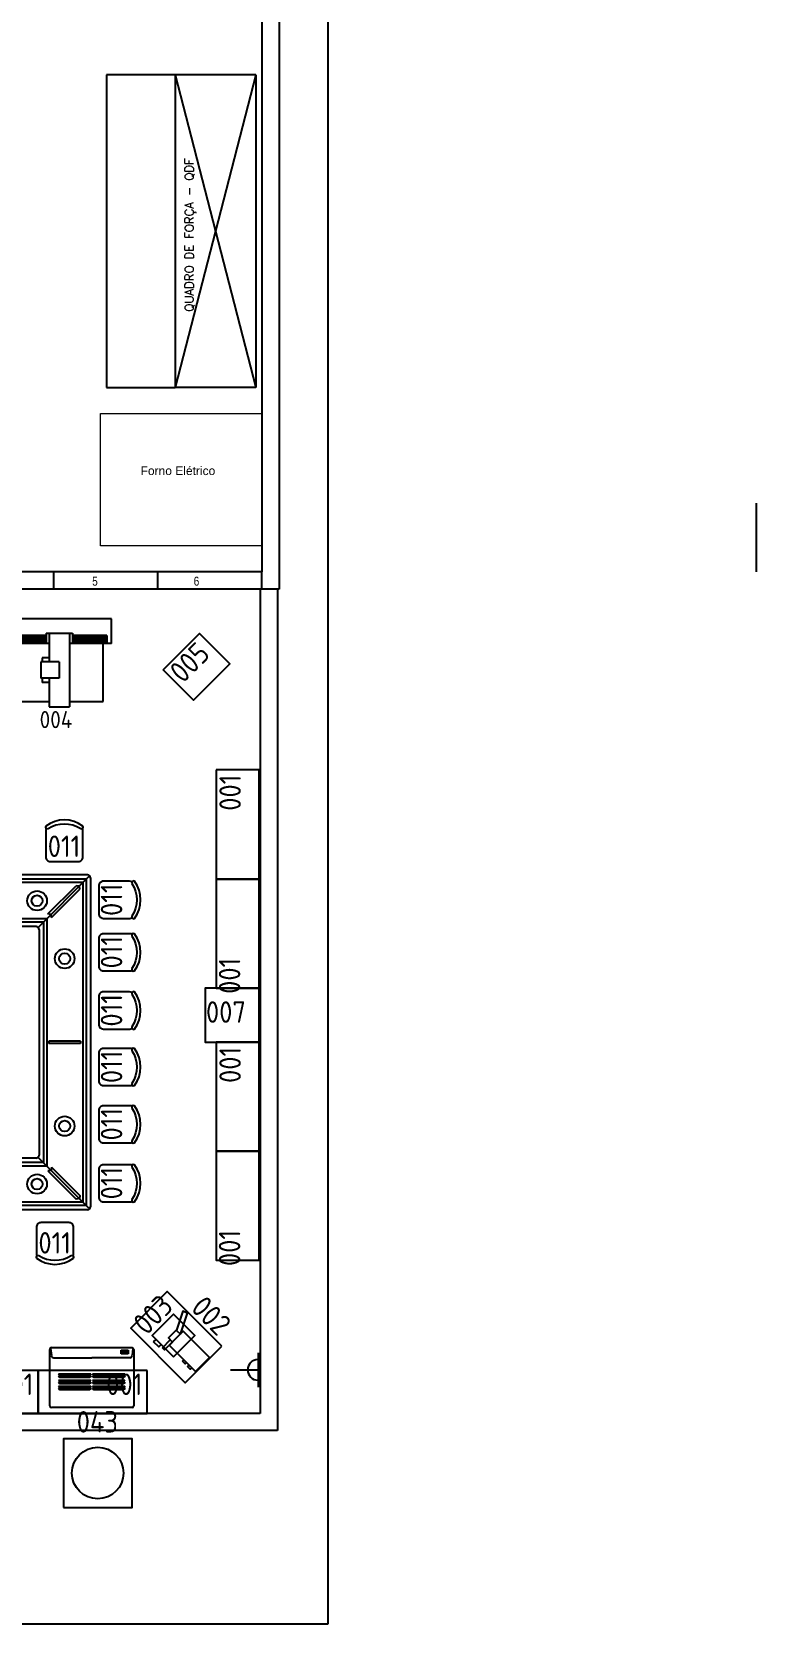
# Model space of a CAD drawing. Header units: millimetres. Extents: x 18768 to 1484868, y -11027 to 520152.
# Drawn here: x 107219 to 115655, y 482623 to 501167 of the extents above; entities that cross this region are included whole.
import ezdxf
from ezdxf.enums import TextEntityAlignment as Align

# ---------------------------------------------------------------- set-up
doc = ezdxf.new("R2010")
doc.units = ezdxf.units.MM
for name, pattern in [('CONTINU', [0]), ('HIDDEN', [0.375, 0.25, -0.125]), ('HIDDEN2', [4.7625, 3.175, -1.5875])]:
    doc.linetypes.add(name, pattern=pattern)
for name, color, linetype in [('025', 3, 'Continuous'), ('4-MOBILIA', 4, 'Continuous'), ('8-TEXTO-DETALHES', 6, 'Continuous'), ('L025-CONTORNO', 7, 'Continuous'), ('L025-TEXTO', 7, 'Continuous'), ('L035-ARRANJO-ADQUIRIR', 102, 'Continuous'), ('L035-ARRANJO-EXISTENTE', 180, 'Continuous'), ('L035-ARRANJO-REMANEJADO', 200, 'Continuous'), ('L035-TEXTO', 40, 'Continuous'), ('L1-ARRANJO', 5, 'Continuous'), ('PAREDES', 7, 'Continuous')]:
    doc.layers.add(name, color=color, linetype=linetype)
doc.layers.add('L035-DEMOLIÇÃO', color=40, linetype='Continuous', plot=False)
doc.styles.add('ISO-CP--18', font='isocp.shx', dxfattribs={"width": 0.75, "height": 180})
doc.styles.add('ISO-CP--25', font='isocp.shx', dxfattribs={"height": 250})
doc.styles.add('ROMANS', font='romans', dxfattribs={"width": 0.8, "height": 300})
doc.styles.get("Standard").update_dxf_attribs({"font": 'arial.ttf'})

# ---------------------------------------------------------------- blocks, each defined once
blk = doc.blocks.new('BL_SENAI_id9320260060')
at = {"layer": '025', "color": 0}
blk.add_lwpolyline([(-1269, -8), (1, -8), (1, 492), (-1269, 492)], close=True, dxfattribs=at)
at = {"layer": 'L025-TEXTO', "style": 'ISO-CP--18'}
blk.add_attdef('rmp_mt_codmaterial', (15, 15), '', height=40, dxfattribs=at)
at = {"layer": 'L025-TEXTO', "style": 'ISO-CP--18', "flags": 1}
for tag in ['rmp_mt_nomeunid', 'rmp_mt_potencia', 'rmp_mt_cod']:
    blk.add_attdef(tag, (15, 15), '', height=40, dxfattribs=at)
blk = doc.blocks.new('BL_SENAI_id9320211370')
at = {"layer": 'L035-ARRANJO-ADQUIRIR', "color": 0}
for points in [[(-190, 260, -0.290756), (190, 260, 0.829608), (216, 288, 0.333333), (-216, 288, 0.829608), (-190, 260)], [(-210, 259, 0.129448), (-217, 233), (-217, -72, 0.414214), (-163, -126), (162, -126, 0.414214), (216, -72), (216, 234, 0.120944), (210, 259)]]:
    blk.add_lwpolyline(points, format="xyb", dxfattribs=at)
at = {"layer": 'L025-TEXTO', "style": 'ISO-CP--25'}
blk.add_attdef('rmp_mt_codmaterial', (15, 15), '', height=40, dxfattribs=at)
at = {"layer": 'L025-TEXTO', "style": 'ISO-CP--25', "flags": 1}
for tag in ['rmp_mt_nomeunid', 'rmp_mt_potencia', 'rmp_mt_cod']:
    blk.add_attdef(tag, (15, 15), '', height=40, dxfattribs=at)
blk = doc.blocks.new('BL_SENAI_id9350512310')
at = {"layer": 'L035-ARRANJO-ADQUIRIR', "color": 0, "ltscale": 0.05}
for points in [[(146, 496), (-17, 660), (-325, 354), (-162, 190)], [(-26, 240), (-274, 489), (-524, 241), (-275, -8)], [(25, 343), (9, 359), (40, 390), (56, 374)], [(86, 403), (69, 419), (100, 450), (117, 434)], [(-134, 110), (-226, 202), (-199, 228), (-108, 136)], [(-204, 8), (-231, 36), (-171, 96), (-143, 68)]]:
    blk.add_lwpolyline(points, close=True, dxfattribs=at)
for points in [[(-291, 320), (-537, 405), (-557, 349), (-338, 273)], [(-199, 228), (-248, 180), (-339, 272), (-291, 320)]]:
    blk.add_lwpolyline(points, dxfattribs=at)
at = {"layer": 'L025-TEXTO', "style": 'ISO-CP--18'}
blk.add_attdef('rmp_mt_codmaterial', (15, 15), '', height=40, dxfattribs=at)
at = {"layer": 'L025-TEXTO', "style": 'ISO-CP--18', "flags": 1}
for tag in ['rmp_mt_nomeunid', 'rmp_mt_potencia', 'rmp_mt_cod']:
    blk.add_attdef(tag, (15, 15), '', height=40, dxfattribs=at)
blk = doc.blocks.new('BL_SENAI_id9320230780')
at = {"layer": 'L025-TEXTO', "color": 0}
blk.add_lwpolyline([(-342, 28), (295, 665), (-130, 1089), (-766, 453)], close=True, dxfattribs=at)
at = {"layer": 'L025-TEXTO', "style": 'ISO-CP--18'}
blk.add_attdef('rmp_mt_codmaterial', (15, 15), '', height=40, dxfattribs=at)
at = {"layer": 'L025-TEXTO', "style": 'ISO-CP--18', "flags": 1}
for tag in ['rmp_mt_nomeunid', 'rmp_mt_potencia', 'rmp_mt_cod']:
    blk.add_attdef(tag, (15, 15), '', height=40, dxfattribs=at)
blk = doc.blocks.new('BL_SENAI_id9320222280')
at = {"layer": 'L035-ARRANJO-ADQUIRIR', "color": 0, "linetype": 'ByBlock', "lineweight": -2}
for p, q in [((-40, 2740), (-40, 3260)), ((3276, 3300), (0, 3300)), ((2699, 2689), (3299, 3288)), ((3310, 3265), (3310, -565)), ((2676, 2700), (0, 2700)), ((2710, 2665), (2710, 35)), ((2699, 11), (3299, -588)), ((-40, -40), (-40, -560)), ((2676, 0), (0, 0)), ((3276, -600), (0, -600))]:
    blk.add_line(p, q, dxfattribs=at)
at = {"layer": 'L035-ARRANJO-ADQUIRIR', "color": 0, "linetype": 'ByBlock', "lineweight": -2, "ltscale": 2}
for p, q in [((3261, 3250), (10, 3250)), ((10, 2750), (10, 3250)), ((40, 3185), (10, 3185)), ((3221, 3210), (30, 3210)), ((40, 2815), (40, 3185)), ((1038, 3185), (1038, 2815)), ((1068, 3185), (1038, 3185)), ((1068, 3185), (1068, 2815)), ((2129, 3185), (2129, 2815)), ((2159, 3185), (2129, 3185)), ((2159, 3185), (2159, 2815)), ((2811, 2846), (3142, 3175)), ((3179, 3170), (3142, 3175)), ((3184, 3133), (3179, 3170)), ((3220, 3209), (3220, -509)), ((3260, 3249), (3260, -549)), ((2854, 2804), (3184, 3133)), ((40, 2815), (10, 2815)), ((2800, 2790), (30, 2790)), ((1068, 2815), (1038, 2815)), ((2159, 2815), (2129, 2815)), ((2800, 2790), (2800, -90)), ((2849, 2841), (2811, 2846)), ((2854, 2804), (2849, 2841)), ((2760, 2750), (10, 2750)), ((2760, 2750), (2760, -50)), ((3193, 1365), (2823, 1365)), ((2823, 1365), (2823, 1335)), ((3193, 1335), (2823, 1335)), ((3193, 1365), (3193, 1335)), ((2760, -50), (10, -50)), ((10, -50), (10, -550)), ((40, -115), (10, -115)), ((2800, -90), (30, -90)), ((40, -115), (40, -485)), ((1038, -485), (1038, -115)), ((1068, -115), (1038, -115)), ((1068, -485), (1068, -115)), ((2129, -485), (2129, -115)), ((2159, -115), (2129, -115)), ((2159, -485), (2159, -115)), ((2849, -141), (2811, -146)), ((2811, -146), (3142, -475)), ((2854, -104), (2849, -141)), ((2854, -104), (3184, -433)), ((40, -485), (10, -485)), ((3261, -550), (10, -550)), ((3221, -510), (30, -510)), ((1068, -485), (1038, -485)), ((2159, -485), (2129, -485)), ((3179, -470), (3142, -475)), ((3184, -433), (3179, -470))]:
    blk.add_line(p, q, dxfattribs=at)
for centre, radius in [((505, 3000), 114), ((505, 3000), 63.5), ((1596, 3000), 114), ((1596, 3000), 63.5), ((2687, 3000), 114), ((2687, 3000), 63.5), ((3008, 2325), 114), ((3008, 2325), 63.5), ((3008, 375), 114), ((3008, 375), 63.5), ((505, -300), 114), ((505, -300), 63.5), ((1596, -300), 114), ((1596, -300), 63.5), ((2687, -300), 114), ((2687, -300), 63.5)]:
    blk.add_circle(centre, radius, dxfattribs=at)
at = {"layer": 'L035-ARRANJO-ADQUIRIR', "color": 0, "linetype": 'ByBlock', "lineweight": -2}
for centre, start, end in [((0, 3260), 90, 180), ((3270, 3260), 7, 82.0566), ((0, 2740), 180, 270), ((2670, 2660), 7, 82), ((0, -40), 90, 180), ((2670, 40), 278, 353), ((0, -560), 180, 270), ((3270, -560), 277.9434, 353)]:
    blk.add_arc(centre, 40, start, end, dxfattribs=at)
at = {"layer": 'L035-ARRANJO-ADQUIRIR', "color": 0, "linetype": 'ByBlock', "lineweight": -2, "ltscale": 2}
for centre, start, end in [((30, 3190), 90, 180), ((30, 2810), 180, 270), ((30, -110), 90, 180), ((30, -490), 180, 270)]:
    blk.add_arc(centre, 20, start, end, dxfattribs=at)
at = {"layer": 'L025-TEXTO', "linetype": 'ByBlock', "lineweight": -2, "style": 'ISO-CP--25'}
blk.add_attdef('rmp_mt_codmaterial', (15, 15), '', height=40, dxfattribs=at)
at = {"layer": 'L025-TEXTO', "linetype": 'ByBlock', "lineweight": -2, "style": 'ISO-CP--25', "flags": 1}
for tag in ['rmp_mt_nomeunid', 'rmp_mt_potencia', 'rmp_mt_cod']:
    blk.add_attdef(tag, (15, 15), '', height=40, dxfattribs=at)
blk = doc.blocks.new('BL_SENAI_id9315160120')
at = {"color": 0}
for p, q in [((93, 569), (105, 588)), ((469, 569), (93, 569)), ((93, 544), (105, 564)), ((105, 588), (457, 588)), ((105, 564), (457, 564)), ((469, 569), (457, 588)), ((469, 544), (457, 564)), ((489, 569), (501, 588)), ((865, 569), (489, 569)), ((489, 544), (501, 564)), ((501, 588), (853, 588)), ((501, 564), (853, 564)), ((865, 569), (853, 588)), ((865, 544), (853, 564)), ((469, 544), (93, 544)), ((93, 498), (105, 518)), ((469, 498), (93, 498)), ((93, 474), (105, 493)), ((469, 474), (93, 474)), ((93, 426), (105, 445)), ((469, 426), (93, 426)), ((93, 401), (105, 420)), ((469, 401), (93, 401)), ((105, 518), (457, 518)), ((105, 493), (457, 493)), ((105, 445), (457, 445)), ((105, 420), (457, 420)), ((469, 498), (457, 518)), ((469, 474), (457, 493)), ((469, 426), (457, 445)), ((469, 401), (457, 420)), ((865, 544), (489, 544)), ((489, 498), (501, 518)), ((865, 498), (489, 498)), ((489, 474), (501, 493)), ((865, 474), (489, 474)), ((489, 426), (501, 445)), ((865, 426), (489, 426)), ((489, 401), (501, 420)), ((865, 401), (489, 401)), ((501, 518), (853, 518)), ((501, 493), (853, 493)), ((501, 445), (853, 445)), ((501, 420), (853, 420)), ((865, 498), (853, 518)), ((865, 474), (853, 493)), ((865, 426), (853, 445)), ((865, 401), (853, 420)), ((0, 106), (8, 190)), ((37, 215), (479, 215)), ((921, 215), (479, 215)), ((958, 106), (950, 190)), ((56, 126), (56, 170)), ((56, 170), (136, 170)), ((136, 126), (56, 126)), ((136, 170), (136, 126))]:
    blk.add_line(p, q, dxfattribs=at)
for centre, radius in [((78, 148), 17.7), ((78, 148), 5.72), ((115, 148), 15.8), ((115, 148), 3.81)]:
    blk.add_circle(centre, radius, dxfattribs=at)
for centre, start, end in [((37, 185), 90, 169.0323), ((921, 185), 10.9677, 90)]:
    blk.add_arc(centre, 30, start, end, dxfattribs=at)
at = {"layer": 'L025-CONTORNO', "color": 0}
for p, q in [((-10, 117), (-10, 775)), ((10, 795), (948, 795)), ((968, 775), (968, 117)), ((948, 97), (10, 97))]:
    blk.add_line(p, q, dxfattribs=at)
for centre, start, end in [((10, 775), 90, 180), ((948, 775), 0, 90), ((10, 117), 180, 270), ((948, 117), 270, 0)]:
    blk.add_arc(centre, 20, start, end, dxfattribs=at)
at = {"layer": 'L025-TEXTO', "linetype": 'HIDDEN2', "style": 'ISO-CP--25'}
blk.add_attdef('rmp_mt_codmaterial', (15, 15), '', height=40, dxfattribs=at)
at = {"layer": 'L025-TEXTO', "linetype": 'HIDDEN2', "style": 'ISO-CP--25', "flags": 1}
for tag in ['rmp_mt_nomeunid', 'rmp_mt_potencia', 'rmp_mt_cod']:
    blk.add_attdef(tag, (15, 15), '', height=40, dxfattribs=at)
blk = doc.blocks.new('BL_SENAI_id9350510590')
at = {"layer": 'L035-ARRANJO-REMANEJADO', "color": 0, "linetype": 'CONTINU', "ltscale": 2}
for p, q in [((-257, 653), (-257, -107)), ((-77, 653), (-257, 653)), ((-137, 618), (-77, 618)), ((-137, 618), (-137, 368)), ((-137, 613), (-77, 613)), ((-137, 608), (-77, 608)), ((-137, 603), (-77, 603)), ((-137, 598), (-77, 598)), ((-137, 593), (-77, 593)), ((-137, 588), (-77, 588)), ((-137, 583), (-77, 583)), ((-77, 653), (-77, 348)), ((343, 593), (-77, 593)), ((343, 348), (343, 593)), ((-137, 578), (-77, 578)), ((-137, 573), (-77, 573)), ((-137, 568), (-77, 568)), ((-137, 563), (-77, 563)), ((-137, 558), (-77, 558)), ((-137, 553), (-77, 553)), ((-137, 548), (-77, 548)), ((-137, 543), (-77, 543)), ((-137, 538), (-77, 538)), ((-137, 533), (-77, 533)), ((-137, 528), (-77, 528)), ((-137, 523), (-77, 523)), ((-137, 518), (-77, 518)), ((-137, 513), (-77, 513)), ((-137, 508), (-77, 508)), ((-137, 503), (-77, 503)), ((-137, 498), (-77, 498)), ((-137, 493), (-77, 493)), ((-137, 488), (-77, 488)), ((-137, 483), (-77, 483)), ((-137, 478), (-77, 478)), ((-137, 473), (-77, 473)), ((-137, 468), (-77, 468)), ((-153, 368), (-77, 368)), ((-153, 178), (-153, 368)), ((-137, 463), (-77, 463)), ((-137, 458), (-77, 458)), ((-137, 453), (-77, 453)), ((-137, 448), (-77, 448)), ((-137, 443), (-77, 443)), ((-137, 438), (-77, 438)), ((-137, 433), (-77, 433)), ((-137, 428), (-77, 428)), ((-137, 423), (-77, 423)), ((-137, 418), (-77, 418)), ((-137, 413), (-77, 413)), ((-137, 408), (-77, 408)), ((-137, 403), (-77, 403)), ((-137, 398), (-77, 398)), ((-137, 393), (-77, 393)), ((-137, 388), (-77, 388)), ((-137, 383), (-77, 383)), ((-137, 378), (-77, 378)), ((-137, 373), (-77, 373)), ((-153, 348), (383, 348)), ((55, 273), (55, 138)), ((55, 273), (175, 273)), ((175, 273), (175, 138)), ((383, 198), (383, 348)), ((-153, 198), (55, 198)), ((-153, 178), (-77, 178)), ((-137, 178), (-137, -72)), ((-137, 178), (-77, 178)), ((-137, 173), (-77, 173)), ((-137, 168), (-77, 168)), ((-137, 163), (-77, 163)), ((-137, 158), (-77, 158)), ((-137, 153), (-77, 153)), ((-137, 148), (-77, 148)), ((-137, 143), (-77, 143)), ((-137, 138), (-77, 138)), ((-137, 133), (-77, 133)), ((-137, 128), (-77, 128)), ((-137, 123), (-77, 123)), ((-137, 118), (-77, 118)), ((-77, 198), (-77, -107)), ((25, 198), (25, 148)), ((25, 148), (55, 148)), ((55, 138), (175, 138)), ((175, 198), (383, 198)), ((175, 148), (205, 148)), ((205, 198), (205, 148)), ((343, -47), (343, 198)), ((-137, 113), (-77, 113)), ((-137, 108), (-77, 108)), ((-137, 103), (-77, 103)), ((-137, 98), (-77, 98)), ((-137, 93), (-77, 93)), ((-137, 88), (-77, 88)), ((-137, 83), (-77, 83)), ((-137, 78), (-77, 78)), ((-137, 73), (-77, 73)), ((-137, 68), (-77, 68)), ((-137, 63), (-77, 63)), ((-137, 58), (-77, 58)), ((-137, 53), (-77, 53)), ((-137, 48), (-77, 48)), ((-137, 43), (-77, 43)), ((-137, 38), (-77, 38)), ((-137, 33), (-77, 33)), ((-137, 28), (-77, 28)), ((-137, 23), (-77, 23)), ((-137, 18), (-77, 18)), ((-137, 13), (-77, 13)), ((-137, 8), (-77, 8)), ((-137, 3), (-77, 3)), ((-257, -107), (-77, -107)), ((-137, -2), (-77, -2)), ((-137, -7), (-77, -7)), ((-137, -12), (-77, -12)), ((-137, -17), (-77, -17)), ((-137, -22), (-77, -22)), ((-137, -27), (-77, -27)), ((-137, -32), (-77, -32)), ((-137, -37), (-77, -37)), ((-137, -42), (-77, -42)), ((-137, -47), (-77, -47)), ((-137, -52), (-77, -52)), ((-137, -57), (-77, -57)), ((-137, -62), (-77, -62)), ((-137, -67), (-77, -67)), ((-137, -72), (-77, -72)), ((-77, -47), (343, -47))]:
    blk.add_line(p, q, dxfattribs=at)
at = {"layer": 'L025-TEXTO', "linetype": 'HIDDEN', "ltscale": 2, "style": 'ISO-CP--18'}
blk.add_attdef('rmp_mt_codmaterial', (15, 15), '', height=40, dxfattribs=at)
at = {"layer": 'L025-TEXTO', "linetype": 'HIDDEN', "ltscale": 2, "style": 'ISO-CP--18', "flags": 1}
for tag in ['rmp_mt_nomeunid', 'rmp_mt_potencia', 'rmp_mt_cod']:
    blk.add_attdef(tag, (15, 15), '', height=40, dxfattribs=at)
blk = doc.blocks.new('BL_SENAI_id9350512320')
at = {"layer": 'L1-ARRANJO', "color": 0}
blk.add_lwpolyline([(-192, 85), (-792, 85), (-792, 585), (-192, 585)], close=True, dxfattribs=at)
at = {"layer": 'L025-TEXTO', "style": 'ISO-CP--18'}
blk.add_attdef('rmp_mt_codmaterial', (15, 15), '', height=40, dxfattribs=at)
at = {"layer": 'L025-TEXTO', "style": 'ISO-CP--18', "flags": 1}
for tag in ['rmp_mt_nomeunid', 'rmp_mt_potencia', 'rmp_mt_cod']:
    blk.add_attdef(tag, (15, 15), '', height=40, dxfattribs=at)
blk = doc.blocks.new('BL_SENAI_id9350590340')
at = {"layer": 'L025-CONTORNO', "color": 0}
blk.add_lwpolyline([(-799, 64), (-169, 64), (-169, 694), (-799, 694)], close=True, dxfattribs=at)
at = {"layer": 'L025-TEXTO', "style": 'ISO-CP--25'}
blk.add_attdef('rmp_mt_codmaterial', (15, 15), '', height=40, dxfattribs=at)
at = {"layer": 'L025-TEXTO', "style": 'ISO-CP--25', "flags": 1}
for tag in ['rmp_mt_nomeunid', 'rmp_mt_potencia', 'rmp_mt_cod']:
    blk.add_attdef(tag, (15, 15), '', height=40, dxfattribs=at)

msp = doc.modelspace()

# ---------------------------------------------------------------- linework, layer by layer
for p, q in [((108889.615, 500666.845), (108089.615, 500666.845)), ((108089.615, 500666.845), (108089.615, 497026.845)), ((108089.615, 497026.845), (108889.615, 497026.845))]:
    msp.add_line(p, q)
at = {"color": 1}
for p, q in [((107475.615, 494677.757), (107475.615, 494877.757)), ((108687.615, 494677.757), (108687.615, 494877.757)), ((109899.615, 494677.757), (109899.615, 494877.757))]:
    msp.add_line(p, q, dxfattribs=at)
at = {"linetype": 'ByBlock', "lineweight": 15}
msp.add_lwpolyline([(108019.615, 495183.158), (108019.615, 496723.158), (109899.615, 496723.158), (109899.615, 495183.158), (108019.615, 495183.158)], dxfattribs=at)
at = {"layer": '4-MOBILIA'}
msp.add_line((109879.615, 492802.948), (109879.615, 492042.948), dxfattribs=at)
at = {"layer": 'L025-CONTORNO'}
for p, q in [((109829.615, 500666.845), (108889.615, 500666.845)), ((108889.615, 500666.845), (109829.615, 497026.845)), ((109829.615, 500666.845), (108889.615, 497026.845))]:
    msp.add_line(p, q, dxfattribs=at)
at = {"layer": 'L035-ARRANJO-ADQUIRIR', "color": 100}
for p, q in [((109853.251, 485784.59), (109853.251, 485384.59)), ((109853.251, 485784.59), (109853.251, 485384.59)), ((109533.251, 485584.59), (109853.251, 485584.59))]:
    msp.add_line(p, q, dxfattribs=at)
at = {"layer": 'L035-ARRANJO-ADQUIRIR'}
msp.add_lwpolyline([(107586.409, 483982.806), (108386.409, 483982.806), (108386.409, 484782.806), (107586.409, 484782.806)], close=True, dxfattribs=at)
msp.add_circle((107986.409, 484382.806), 300, dxfattribs=at)
at = {"layer": 'L035-ARRANJO-ADQUIRIR', "color": 100}
msp.add_arc((109853.251, 485584.59), 120, 90, 270, dxfattribs=at)
at = {"layer": 'L035-DEMOLIÇÃO', "linetype": 'ByBlock', "lineweight": -2}
msp.add_lwpolyline([(110666.616, 482623.169), (18768.335, 482623.169), (18768.335, 520151.762), (110666.616, 520151.762)], close=True, dxfattribs=at)
at = {"layer": 'PAREDES'}
for p, q in [((109899.615, 512557.757), (109899.615, 494877.757)), ((110099.615, 512557.757), (110099.615, 494677.757)), ((108889.615, 500666.845), (108889.615, 497026.845)), ((109829.615, 500666.845), (109829.615, 497026.845)), ((109829.615, 500596.845), (109829.615, 497026.845)), ((109829.615, 500596.845), (109829.615, 497026.845)), ((109829.615, 500596.845), (109829.615, 497026.845)), ((109739.702, 497026.845), (108889.615, 497026.845)), ((109739.702, 497026.845), (108889.615, 497026.845)), ((109829.615, 497026.845), (109739.702, 497026.845)), ((109829.615, 497026.845), (109739.702, 497026.845)), ((109829.615, 497026.845), (109739.702, 497026.845)), ((115654.877, 495677.757), (115654.877, 494877.757)), ((109899.615, 494877.757), (92449.615, 494877.757)), ((109879.615, 494677.757), (92429.615, 494677.757)), ((109879.615, 494677.757), (92429.615, 494677.757)), ((109879.615, 494677.757), (92429.615, 494677.757)), ((109899.615, 494677.757), (92449.615, 494677.757)), ((109899.615, 494677.757), (92449.615, 494677.757)), ((110099.615, 494677.757), (92449.615, 494677.757)), ((109879.615, 494677.757), (109879.615, 485077.757)), ((109879.615, 494677.757), (109879.615, 485077.757)), ((109879.615, 494677.757), (109879.615, 485077.757)), ((110079.615, 494677.757), (110079.615, 484877.757)), ((110079.615, 494677.757), (110079.615, 484877.757)), ((110079.615, 494677.757), (110079.615, 484877.757)), ((109879.615, 485077.757), (95079.615, 485077.757)), ((109879.615, 485077.757), (95079.615, 485077.757)), ((110079.615, 484877.757), (95079.615, 484877.757)), ((110079.615, 484877.757), (95079.615, 484877.757)), ((110079.615, 484877.757), (95079.615, 484877.757))]:
    msp.add_line(p, q, dxfattribs=at)

# ---------------------------------------------------------------- block references
at = {"layer": 'L035-ARRANJO-ADQUIRIR'}
ref = msp.add_blockref('BL_SENAI_id9350510590', (107102.61, 493918.71), dxfattribs=dict(at, xscale=1.6, yscale=1.6, zscale=1.6, rotation=270))
ref.add_attrib('rmp_mt_codmaterial', '004', dxfattribs={"layer": 'L025-TEXTO', "linetype": 'HIDDEN', "ltscale": 2, "height": 200, "style": 'ISO-CP--18'}).set_placement((107500.969, 493158.065), align=Align.MIDDLE)
ref = msp.add_blockref('BL_SENAI_id9350512320', (108552.571, 493660.027), dxfattribs=dict(at, rotation=224.9999999999999))
ref.add_attrib('rmp_mt_codmaterial', '005', dxfattribs={"layer": 'L025-TEXTO', "height": 250, "rotation": 45, "style": 'ISO-CP--18'}).set_placement((109144.122, 493735.639), align=Align.CENTER)
ref = msp.add_blockref('BL_SENAI_id9320260060', (109375.266, 491302.119), dxfattribs=dict(at, rotation=270))
ref.add_attrib('rmp_mt_codmaterial', '001', dxfattribs={"layer": 'L025-TEXTO', "height": 250, "rotation": 90, "style": 'ISO-CP--18'}).set_placement((109528.263, 492306.086), align=Align.MIDDLE)
ref = msp.add_blockref('BL_SENAI_id9320211370', (107598.431, 491629.76), dxfattribs=at)
ref.add_attrib('rmp_mt_codmaterial', '011', dxfattribs={"layer": 'L025-TEXTO', "height": 250, "style": 'ISO-CP--25'}).set_placement((107593.959, 491557.688), align=Align.CENTER)
at = {"layer": 'L035-ARRANJO-ADQUIRIR', "linetype": 'ByBlock', "lineweight": -2}
ref = msp.add_blockref('BL_SENAI_id9320222280', (104593.606, 488048.541), dxfattribs=at)
ref.add_attrib('rmp_mt_codmaterial', '008', (104608.606, 488063.541), dxfattribs={"layer": 'L025-TEXTO', "linetype": 'ByBlock', "lineweight": -2, "height": 250, "style": 'ISO-CP--25'})
at = {"layer": 'L035-ARRANJO-ADQUIRIR'}
ref = msp.add_blockref('BL_SENAI_id9320211370', (108125.426, 491058.27), dxfattribs=dict(at, rotation=270))
ref.add_attrib('rmp_mt_codmaterial', '011', dxfattribs={"layer": 'L025-TEXTO', "height": 250, "rotation": 90, "style": 'ISO-CP--25'}).set_placement((108147.477, 491060.233), align=Align.MIDDLE)
ref = msp.add_blockref('BL_SENAI_id9320260060', (109375.266, 490032.119), dxfattribs=dict(at, rotation=270))
ref.add_attrib('rmp_mt_codmaterial', '001', dxfattribs={"layer": 'L025-TEXTO', "height": 250, "rotation": 90, "style": 'ISO-CP--18'}).set_placement((109521.922, 490173.596), align=Align.MIDDLE)
ref = msp.add_blockref('BL_SENAI_id9320211370', (108125.426, 490446.953), dxfattribs=dict(at, rotation=270))
ref.add_attrib('rmp_mt_codmaterial', '011', dxfattribs={"layer": 'L025-TEXTO', "height": 250, "rotation": 90, "style": 'ISO-CP--25'}).set_placement((108147.477, 490448.916), align=Align.MIDDLE)
ref = msp.add_blockref('BL_SENAI_id9320211370', (108125.426, 489769.801), dxfattribs=dict(at, rotation=270))
ref.add_attrib('rmp_mt_codmaterial', '011', dxfattribs={"layer": 'L025-TEXTO', "height": 250, "rotation": 90, "style": 'ISO-CP--25'}).set_placement((108147.477, 489771.764), align=Align.MIDDLE)
ref = msp.add_blockref('BL_SENAI_id9350590340', (109068.325, 490095.109), dxfattribs=dict(at, rotation=180))
ref.add_attrib('rmp_mt_codmaterial', '007', dxfattribs={"layer": 'L025-TEXTO', "height": 250, "style": 'ISO-CP--25'}).set_placement((109479.788, 489751.562), align=Align.MIDDLE)
ref = msp.add_blockref('BL_SENAI_id9320260060', (109375.266, 488132.119), dxfattribs=dict(at, rotation=270))
ref.add_attrib('rmp_mt_codmaterial', '001', dxfattribs={"layer": 'L025-TEXTO', "height": 250, "rotation": 90, "style": 'ISO-CP--18'}).set_placement((109528.263, 489136.086), align=Align.MIDDLE)
ref = msp.add_blockref('BL_SENAI_id9320211370', (108125.426, 489111.46), dxfattribs=dict(at, rotation=270))
ref.add_attrib('rmp_mt_codmaterial', '011', dxfattribs={"layer": 'L025-TEXTO', "height": 250, "rotation": 90, "style": 'ISO-CP--25'}).set_placement((108147.477, 489113.422), align=Align.MIDDLE)
ref = msp.add_blockref('BL_SENAI_id9320211370', (108125.426, 488443.713), dxfattribs=dict(at, rotation=270))
ref.add_attrib('rmp_mt_codmaterial', '011', dxfattribs={"layer": 'L025-TEXTO', "height": 250, "rotation": 90, "style": 'ISO-CP--25'}).set_placement((108147.477, 488445.676), align=Align.MIDDLE)
ref = msp.add_blockref('BL_SENAI_id9320260060', (109375.266, 486862.119), dxfattribs=dict(at, rotation=270))
ref.add_attrib('rmp_mt_codmaterial', '001', dxfattribs={"layer": 'L025-TEXTO', "height": 250, "rotation": 90, "style": 'ISO-CP--18'}).set_placement((109521.922, 487003.596), align=Align.MIDDLE)
ref = msp.add_blockref('BL_SENAI_id9320211370', (108125.426, 487757.157), dxfattribs=dict(at, rotation=270))
ref.add_attrib('rmp_mt_codmaterial', '011', dxfattribs={"layer": 'L025-TEXTO', "height": 250, "rotation": 90, "style": 'ISO-CP--25'}).set_placement((108147.477, 487759.119), align=Align.MIDDLE)
ref = msp.add_blockref('BL_SENAI_id9320211370', (107488.894, 487173.236), dxfattribs=dict(at, rotation=180))
ref.add_attrib('rmp_mt_codmaterial', '011', dxfattribs={"layer": 'L025-TEXTO', "height": 250, "style": 'ISO-CP--25'}).set_placement((107485.178, 486939.002), align=Align.CENTER)
ref = msp.add_blockref('BL_SENAI_id9320230780', (109459.872, 486201.034), dxfattribs=dict(at, rotation=90.00000000002257))
ref.add_attrib('rmp_mt_codmaterial', '002', dxfattribs={"layer": 'L025-TEXTO', "height": 250, "rotation": 315, "style": 'ISO-CP--18'}).set_placement((109220.756, 486127.877), align=Align.CENTER)
ref = msp.add_blockref('BL_SENAI_id9315160120', (108396.366, 485940.414), dxfattribs=dict(at, rotation=180))
ref.add_attrib('rmp_mt_codmaterial', '043', dxfattribs={"layer": 'L025-TEXTO', "linetype": 'HIDDEN2', "height": 250, "style": 'ISO-CP--25'}).set_placement((107982.512, 484979.688), align=Align.MIDDLE)
ref = msp.add_blockref('BL_SENAI_id9320260060', (106022.265, 485569.602), dxfattribs=dict(at, rotation=180))
ref.add_attrib('rmp_mt_codmaterial', '001', dxfattribs={"layer": 'L025-TEXTO', "height": 250, "style": 'ISO-CP--18'}).set_placement((107026.232, 485416.605), align=Align.MIDDLE)
ref = msp.add_blockref('BL_SENAI_id9320260060', (107292.265, 485569.602), dxfattribs=dict(at, rotation=180))
ref.add_attrib('rmp_mt_codmaterial', '001', dxfattribs={"layer": 'L025-TEXTO', "height": 250, "style": 'ISO-CP--18'}).set_placement((108296.232, 485416.605), align=Align.MIDDLE)
at = {"layer": 'L035-ARRANJO-EXISTENTE'}
ref = msp.add_blockref('BL_SENAI_id9350512310', (108630.316, 485708.202), dxfattribs=dict(at, rotation=270.1965692639952))
ref.add_attrib('rmp_mt_codmaterial', '003', dxfattribs={"layer": 'L025-TEXTO', "height": 250, "rotation": 45, "style": 'ISO-CP--18'}).set_placement((108717.849, 486140.696), align=Align.CENTER)

# ---------------------------------------------------------------- texts
at = {"layer": '4-MOBILIA', "insert": (107735.732, 496105.486), "char_height": 100, "width": 2370.115, "attachment_point": 1}
msp.add_mtext('\\pxqc;Forno Elétrico', dxfattribs=at)
at = {"layer": '8-TEXTO-DETALHES', "style": 'ROMANS'}
msp.add_text('QUADRO DE FORÇA - QDF', height=100, rotation=90, dxfattribs=at).set_placement((109102.356, 497908.35))
at = {"layer": 'L035-TEXTO', "width": 0.8}
for s, p in [('5', (107922.142, 494717.041)), ('6', (109104.142, 494717.041))]:
    msp.add_text(s, height=105, dxfattribs=at).set_placement(p)

doc.saveas('drawing.dxf')
